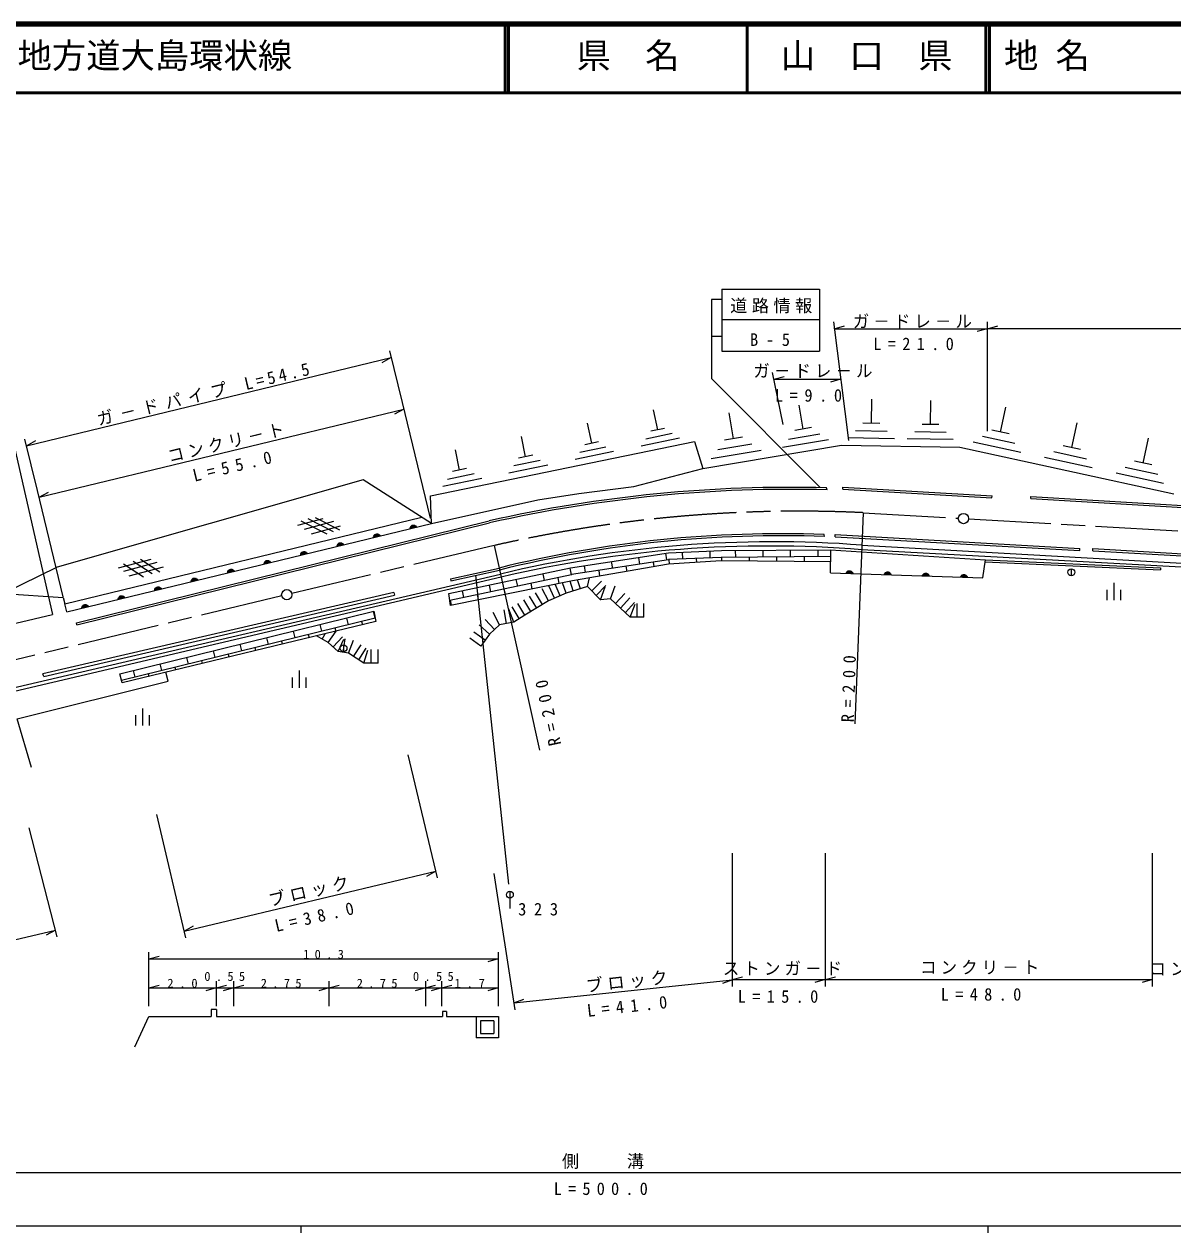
# Model space of a CAD drawing. Units: millimetres, scale not verified. Extents: x 40000 to 680000, y 20000 to 380000.
# Drawn here: x 227704 to 394960, y 204000 to 380000 of the extents above; entities that cross this region are included whole.
import ezdxf
from ezdxf.enums import TextEntityAlignment as Align

# ---------------------------------------------------------------- set-up
doc = ezdxf.new("R2010")
doc.units = ezdxf.units.MM
doc.header["$LTSCALE"] = 1000
doc.linetypes.add('CHAIN', pattern=[18.5, 12, -1.5, 3.5, -1.5])
for name, color, linetype, lineweight in [('M-BGD', 7, 'Continuous', 25), ('M-BMK', 2, 'CHAIN', 13), ('M-STR-STR3', 7, 'Continuous', 25), ('M-STR-STRC', 7, 'Continuous', 25), ('M-TTL', 2, 'Continuous', 140), ('M-TTL-BAND', 7, 'Continuous', 25), ('M-TTL-LINE', 7, 'Continuous', 50)]:
    doc.layers.add(name, color=color, linetype=linetype, lineweight=lineweight)
for name, color, linetype in [('M-BMK-SRVR', 7, 'Continuous'), ('M-STR-HTXT', 7, 'Continuous'), ('M-TTL-TXT', 7, 'Continuous')]:
    doc.layers.add(name, color=color, linetype=linetype)
doc.styles.add('ＭＳ ゴシック', font='')
doc.styles.get('ＭＳ ゴシック').set_extended_font_data('MS Gothic')

# ---------------------------------------------------------------- blocks, each defined once
blk = doc.blocks.new('MARK5C2L9')
at = {"color": 3, "linetype": 'Continuous', "lineweight": 25}
blk.add_circle((0, 0), 0.05, dxfattribs=at)
blk = doc.blocks.new('MARK28C15L6')
at = {"color": 7, "linetype": 'Continuous', "lineweight": 25}
blk.add_line((0, 0), (0.014, -0.05), dxfattribs=at)
blk = doc.blocks.new('MARK1170C15L11')
at = {"color": 7, "linetype": 'Continuous', "lineweight": 25}
for p, q in [((0.006, -0.046), (0.006, 0.046)), ((0.012, 0.044), (0.012, -0.044)), ((0.018, -0.042), (0.018, 0.042)), ((0.024, 0.036), (0.024, -0.036)), ((0.03, -0.03), (0.03, 0.03)), ((0.036, 0.02), (0.036, -0.02))]:
    blk.add_line(p, q, dxfattribs=at)
blk.add_lwpolyline([(0, 0.05), (0.012, 0.046), (0.022, 0.04), (0.032, 0.03), (0.038, 0.02), (0.042, 0.008), (0.042, -0.008), (0.038, -0.02), (0.032, -0.03), (0.022, -0.04), (0.012, -0.046), (0, -0.05)], close=True, dxfattribs=at)
blk = doc.blocks.new('MARK1125C15L6')
at = {"color": 7, "linetype": 'Continuous', "lineweight": 25}
for p, q in [((-0.04, 0.01), (-0.04, -0.05)), ((0, 0.05), (0, -0.05)), ((0.04, 0.01), (0.04, -0.05))]:
    blk.add_line(p, q, dxfattribs=at)
blk = doc.blocks.new('MARK1235C15L6')
at = {"color": 7, "linetype": 'Continuous', "lineweight": 25}
blk.add_line((0, 0.05), (0, -0.05), dxfattribs=at)
blk.add_circle((0, 0), 0.05, dxfattribs=at)
blk = doc.blocks.new('MARK1172C15L6')
at = {"color": 7, "linetype": 'Continuous', "lineweight": 25}
for p, q in [((-0.034, -0.05), (-0.034, 0.05)), ((-0.018, 0.034), (-0.018, -0.034)), ((-0.002, -0.018), (-0.002, 0.018)), ((-0.002, 0), (0.05, 0))]:
    blk.add_line(p, q, dxfattribs=at)

msp = doc.modelspace()

# ---------------------------------------------------------------- linework, layer by layer
at = {"layer": 'M-BGD'}
for p, q in [((345535, 336655), (347718, 319366)), ((367982, 320740), (367982, 336655)), ((345661, 335653), (367982, 335653)), ((480662, 335653), (367982, 335653)), ((228057, 318611), (281147, 331464)), ((280912, 332436), (282729, 324930)), ((338219, 321728), (336646, 329284)), ((336853, 328292), (346591, 328292)), ((229874, 311105), (282964, 323958)), ((282729, 324930), (286812, 308063)), ((226054, 319402), (231845, 294038)), ((229639, 312077), (227822, 319583)), ((233378, 296632), (229639, 312077)), ((287030, 307279), (286870, 311341)), ((349883, 308864), (348670, 278109)), ((296124, 304078), (302721, 274281)), ((447864, 298146), (349670, 303473)), ((349696, 304135), (464012, 297756)), ((367659, 301700), (393152, 300528)), ((367673, 302000), (393165, 300828)), ((205216, 278481), (297044, 299923)), ((297143, 299476), (205255, 277905)), ((309720, 298102), (310034, 299370)), ((393165, 300828), (393152, 300528)), ((304045, 296023), (303125, 297799)), ((304906, 296397), (304109, 298231)), ((305768, 296772), (305037, 298454)), ((306630, 297147), (306077, 298639)), ((307660, 297465), (307219, 298891)), ((308690, 297784), (308294, 299065)), ((310357, 297465), (311771, 298879)), ((310994, 296828), (312408, 298242)), ((311631, 296191), (312325, 298067)), ((313092, 296304), (313748, 298193)), ((301474, 294463), (300436, 296173)), ((302331, 294983), (301293, 296693)), ((303188, 295503), (302150, 297213)), ((313809, 295643), (315164, 297114)), ((314525, 294983), (315880, 296454)), ((315242, 294323), (316597, 295793)), ((214209, 289921), (231845, 294038)), ((296908, 292539), (296009, 294325)), ((297947, 292735), (297576, 294700)), ((298987, 292932), (298261, 294796)), ((299802, 293438), (298747, 295137)), ((300617, 293943), (299571, 295648)), ((315958, 293662), (316686, 295525)), ((316942, 293662), (316942, 295662)), ((317925, 293662), (317925, 295662)), ((295447, 291190), (293945, 292511)), ((296177, 291864), (294821, 293334)), ((271113, 290447), (271551, 291233)), ((271964, 289972), (273136, 291593)), ((272683, 289311), (274037, 290783)), ((273403, 288649), (274267, 290453)), ((274165, 288534), (274464, 290511)), ((294210, 289448), (292579, 290605)), ((294828, 290319), (293197, 291476)), ((274928, 288419), (275640, 290287)), ((275676, 287930), (276770, 289604)), ((276424, 287440), (277518, 289114)), ((277172, 286951), (277743, 288868)), ((278222, 286951), (278222, 288951)), ((279272, 286951), (279272, 288951)), ((287885, 255685), (283625, 273618)), ((246958, 264908), (251218, 246975)), ((232521, 247107), (228408, 262972)), ((330816, 259274), (330816, 239865)), ((344325, 259274), (344325, 239865)), ((391993, 239865), (391993, 259274)), ((250986, 247948), (287654, 256658)), ((296111, 256317), (299141, 236479)), ((183661, 236779), (232270, 248075)), ((245868, 240662), (245868, 244877)), ((296726, 244877), (296726, 240662)), ((245868, 243877), (296726, 243877)), ((245868, 237020), (245868, 240662)), ((245868, 239662), (255653, 239662)), ((255653, 240662), (255653, 237020)), ((255653, 239662), (258170, 239662)), ((258170, 240662), (258170, 237020)), ((258170, 239662), (272089, 239662)), ((272089, 240662), (272089, 237020)), ((272089, 239662), (286120, 239662)), ((286120, 240662), (286120, 237020)), ((286120, 239662), (288458, 239662)), ((288458, 240662), (288458, 237020)), ((288458, 239662), (296726, 239662)), ((296726, 240662), (296726, 237020)), ((298990, 237469), (330837, 240864)), ((330816, 240865), (344325, 240865)), ((344325, 240865), (391993, 240865)), ((254951, 236524), (254951, 235488)), ((255711, 236524), (254951, 236524)), ((255711, 236524), (255711, 235490)), ((288640, 236228), (288640, 235478)), ((289187, 236228), (288640, 236228)), ((255711, 235478), (288640, 235478)), ((293542, 235478), (293542, 232398)), ((296108, 234891), (294174, 234891)), ((296108, 234891), (296108, 233049)), ((74025, 212765), (549489, 212765))]:
    msp.add_line(p, q, dxfattribs=at)
for points in [[(286870, 311341), (325309, 319248), (326526, 315296), (346703, 318677), (363941, 318401), (395106, 311620)], [(287030, 307279), (302511, 310731), (308490, 311675), (316493, 312665), (326526, 315296)], [(317925, 293662), (315958, 293662), (313092, 296304), (311631, 296191), (309720, 298102), (306630, 297147), (304045, 296023), (300617, 293943), (298987, 292932), (296908, 292539), (295447, 291190), (294210, 289448)], [(279272, 286951), (277172, 286951), (274928, 288419), (273403, 288649), (271964, 289972), (270261, 290922)], [(228788, 271756), (226661, 278847), (248684, 284311), (248353, 285640)], [(289187, 236228), (289187, 235478), (296790, 235478), (296790, 232398), (293542, 232398)], [(243796, 231076), (245868, 235488), (254951, 235488)], [(294174, 234891), (294174, 233049), (296108, 233049)]]:
    msp.add_lwpolyline(points, dxfattribs=at)
for centre, start, end in [((336762, 134628), 85.63639, 103.5112), ((336149, 134011), 85.43817, 103.26474)]:
    msp.add_arc(centre, 170000, start, end, dxfattribs=at)
at = {"layer": 'M-BMK'}
for p, q in [((349883, 308864), (363720, 308055)), ((365217, 307960), (463547, 302393)), ((296124, 304078), (266667, 297098)), ((265208, 296749), (169611, 273756))]:
    msp.add_line(p, q, dxfattribs=at)
msp.add_arc((340579, 109081), 200000, 87.33378, 102.84286, dxfattribs=at)
at = {"layer": 'M-STR-STR3'}
for p, q in [((344621, 312193), (344549, 312484)), ((346891, 312280), (346908, 312580)), ((346908, 312580), (368641, 311341)), ((374284, 310922), (374302, 311221)), ((374284, 310922), (459553, 305883)), ((374302, 311221), (459570, 306182)), ((233630, 295590), (285603, 308191)), ((267561, 307032), (271244, 308039)), ((268984, 308006), (272711, 306112)), ((270064, 308183), (273632, 306371)), ((233915, 294415), (287030, 307279)), ((235313, 292815), (295401, 307671)), ((235385, 292523), (295473, 307380)), ((267965, 307695), (271762, 305766)), ((268540, 306477), (272782, 307637)), ((269564, 305804), (273747, 306947)), ((344246, 305382), (344181, 305675)), ((345772, 305366), (345789, 305665)), ((345772, 305366), (381403, 303343)), ((345789, 305665), (381420, 303643)), ((307264, 300828), (321530, 303031)), ((321100, 302965), (321253, 301976)), ((321530, 303031), (329251, 303356)), ((323529, 303115), (323571, 302116)), ((327525, 303284), (327567, 302285)), ((331251, 303371), (331258, 302371)), ((335250, 303401), (335258, 302401)), ((339250, 303430), (339258, 302430)), ((343250, 303460), (343258, 302460)), ((345111, 303473), (367673, 302000)), ((381403, 303343), (381420, 303643)), ((383315, 303329), (383332, 303629)), ((383315, 303329), (405763, 302037)), ((383332, 303629), (405780, 302336)), ((241422, 300844), (246188, 302103)), ((242187, 301429), (245057, 299530)), ((242226, 300370), (247087, 301654)), ((242969, 299654), (247986, 300979)), ((243556, 301820), (246323, 299990)), ((244659, 302103), (247447, 300260)), ((321519, 302018), (307416, 299840)), ((321512, 301374), (307552, 298958)), ((309241, 301133), (309393, 300145)), ((313194, 301744), (313347, 300756)), ((315323, 301061), (315437, 300323)), ((317147, 302354), (317300, 301366)), ((319276, 301671), (319379, 301005)), ((329182, 301837), (321512, 301374)), ((329205, 302354), (321519, 302030)), ((321572, 302032), (321600, 301379)), ((325569, 302200), (325593, 301620)), ((345111, 302473), (329205, 302356)), ((329258, 302356), (329262, 301837)), ((333258, 302386), (333262, 301807)), ((337258, 302416), (337262, 301777)), ((341258, 302445), (341263, 301747)), ((345111, 300090), (345111, 301718)), ((367308, 299359), (367673, 302000)), ((289527, 297082), (307264, 300828)), ((307417, 299838), (289676, 296091)), ((289781, 299243), (296848, 300808)), ((289781, 299243), (289845, 298950)), ((289845, 298950), (296913, 300515)), ((303225, 299975), (303431, 298997)), ((305388, 299410), (305568, 298557)), ((307138, 300802), (307345, 299823)), ((307471, 299850), (307417, 299838)), ((311370, 300450), (311495, 299640)), ((345111, 300090), (367308, 299359)), ((291484, 297495), (291690, 296517)), ((295397, 298322), (295604, 297343)), ((297561, 297757), (297727, 296969)), ((299311, 299148), (299518, 298170)), ((301474, 298583), (301648, 297763)), ((224710, 297095), (233403, 296528)), ((281512, 297252), (230425, 285416)), ((230553, 285006), (281640, 296842)), ((233403, 296528), (233630, 295590)), ((281512, 297252), (281640, 296842)), ((289676, 296091), (289633, 296082)), ((289733, 296103), (289886, 295382)), ((293647, 296930), (293806, 296176)), ((233915, 294415), (233630, 295590)), ((278540, 294483), (278779, 293512)), ((235385, 292523), (235313, 292815)), ((278798, 293516), (241882, 284437)), ((270772, 292572), (271011, 291601)), ((274656, 293527), (274895, 292556)), ((276837, 293034), (276959, 292537)), ((263003, 290662), (263242, 289691)), ((266888, 291617), (267126, 290646)), ((269069, 291123), (269182, 290662)), ((272953, 292079), (273071, 291600)), ((255235, 288751), (255474, 287780)), ((259119, 289706), (259358, 288735)), ((261300, 289213), (261405, 288787)), ((265184, 290168), (265293, 289724)), ((251351, 287796), (251589, 286825)), ((253532, 287302), (253628, 286912)), ((257416, 288258), (257516, 287849)), ((230553, 285006), (230425, 285416)), ((243582, 285885), (243821, 284914)), ((245763, 285392), (245850, 285037)), ((247466, 286841), (247705, 285869)), ((249647, 286347), (249739, 285974))]:
    msp.add_line(p, q, dxfattribs=at)
for points in [[(287030, 307279), (277059, 313654), (232518, 300933), (224710, 297095)], [(346891, 312280), (368624, 311042), (368641, 311341)], [(329251, 303356), (345111, 303473), (345111, 301718), (329182, 301837)], [(307552, 298958), (289785, 295362), (289527, 297082)]]:
    msp.add_lwpolyline(points, dxfattribs=at)
msp.add_lwpolyline([(241640, 285408), (278609, 294500), (278896, 293004), (241965, 284100)], close=True, dxfattribs=at)
for centre, radius, start, end in [((339320, 112553), 200000, 88.50189, 102.68518), ((339392, 112261), 200000, 88.50189, 102.68518), ((337733, 135798), 170000, 87.8263, 103.91608), ((337798, 135505), 170000, 87.8263, 103.91608)]:
    msp.add_arc(centre, radius, start, end, dxfattribs=at)
at = {"layer": 'M-STR-STRC'}
for p, q in [((329305, 339930), (327800, 339930)), ((329305, 341417), (329305, 332390)), ((329305, 336997), (343512, 336997)), ((329305, 334498), (327800, 334498)), ((329305, 332390), (343512, 332390)), ((293445, 299747), (298251, 254779)), ((298424, 253728), (298424, 251228))]:
    msp.add_line(p, q, dxfattribs=at)
for points in [[(327800, 339930), (327800, 328415), (343545, 312586)], [(329305, 341417), (343512, 341417), (343512, 332390)]]:
    msp.add_lwpolyline(points, dxfattribs=at)
msp.add_circle((298424, 253228), 500, dxfattribs=at)
at = {"layer": 'M-TTL'}
msp.add_line((680000, 380000), (40000, 380000), dxfattribs=at)
at = {"layer": 'M-TTL-BAND'}
for p, q in [((40000, 205000), (579000, 205000)), ((268000, 205000), (268000, 204000)), ((368000, 205000), (368000, 204000))]:
    msp.add_line(p, q, dxfattribs=at)
at = {"layer": 'M-TTL-LINE'}
for p, q in [((297750, 380000), (297750, 370000)), ((298250, 380000), (298250, 370000)), ((333000, 380000), (333000, 370000)), ((367750, 380000), (367750, 370000)), ((368250, 380000), (368250, 370000)), ((40000, 370000), (680000, 370000))]:
    msp.add_line(p, q, dxfattribs=at)

# ---------------------------------------------------------------- block references
at = {"layer": 'M-BGD'}
for name, p, xscale, yscale, rotation in [('MARK28C15L6', (345661, 335653), 30000, 30000, 90), ('MARK28C15L6', (367982, 335653), 30000, 30000, 270), ('MARK28C15L6', (367982, 335653), 30000, 30000, 90), ('MARK28C15L6', (281147, 331464), 30000, 30000, 283.60916), ('MARK28C15L6', (336853, 328292), 30000, 30000, 90), ('MARK28C15L6', (346591, 328292), 30000, 30000, 270), ('MARK28C15L6', (282964, 323958), 30000, 30000, 283.60916), ('MARK1172C15L6', (319933, 321035), 57000, 57000, 101.62405), ('MARK1172C15L6', (330961, 319775), 74000, 74000, 99.51149), ('MARK1172C15L6', (341098, 321179), 68000, 68000, 99.51149), ('MARK1172C15L6', (351067, 321999), 68000, 68000, 89.08243), ('MARK1172C15L6', (359685, 321842), 67000, 67000, 89.08243), ('MARK1172C15L6', (369890, 320740), 71000, 71000, 77.72576), ('MARK1172C15L6', (310318, 319085), 57000, 57000, 101.62405), ('MARK1172C15L6', (380280, 318487), 71000, 71000, 77.72576), ('MARK1172C15L6', (300703, 317135), 58000, 58000, 101.62405), ('MARK1172C15L6', (390670, 316234), 71000, 71000, 77.72576), ('MARK28C15L6', (228057, 318611), 30000, 30000, 103.60916), ('MARK1172C15L6', (291088, 315184), 58000, 58000, 101.62405), ('MARK28C15L6', (229874, 311105), 30000, 30000, 103.60916), ('MARK28C15L6', (287654, 256658), 30000, 30000, 283.36282), ('MARK28C15L6', (250986, 247948), 30000, 30000, 103.36282), ('MARK28C15L6', (232270, 248075), 30000, 30000, 283.08166), ('MARK28C15L6', (245868, 243877), 30000, 30000, 90), ('MARK28C15L6', (296726, 243877), 30000, 30000, 270), ('MARK28C15L6', (330816, 240865), 30000, 30000, 90), ('MARK28C15L6', (344325, 240865), 30000, 30000, 90), ('MARK28C15L6', (245868, 239662), 30000, 30000, 90.00003), ('MARK28C15L6', (255653, 239662), 30000, 30000, 270.00003), ('MARK28C15L6', (255653, 239662), 30000, 30000, 89.99999), ('MARK28C15L6', (258170, 239662), 30000, 30000, 269.99999), ('MARK28C15L6', (258170, 239662), 30000, 30000, 89.99999), ('MARK28C15L6', (272089, 239662), 30000, 30000, 269.99999), ('MARK28C15L6', (272089, 239662), 30000, 30000, 89.99999), ('MARK28C15L6', (286120, 239662), 30000, 30000, 269.99999), ('MARK28C15L6', (286120, 239662), 30000, 30000, 89.99999), ('MARK28C15L6', (288458, 239662), 30000, 30000, 269.99999), ('MARK28C15L6', (288458, 239662), 30000, 30000, 89.99999), ('MARK28C15L6', (296726, 239662), 30000, 30000, 269.99999), ('MARK28C15L6', (330837, 240864), 30000, 30000, 276.01569), ('MARK28C15L6', (344325, 240865), 30000, 30000, 270), ('MARK28C15L6', (391993, 240865), 30000, 30000, 270), ('MARK28C15L6', (298990, 237469), 30000, 30000, 96.01569)]:
    msp.add_blockref(name, p, dxfattribs=dict(at, xscale=xscale, yscale=yscale, rotation=rotation))
for name, p, xscale, yscale in [('MARK1235C15L6', (380170, 300185), 10000, 10000), ('MARK1125C15L6', (386365, 297395), 25000, 25000), ('MARK1235C15L6', (274205, 289113), 10000, 10000), ('MARK1125C15L6', (267732, 284618), 25000, 25000), ('MARK1125C15L6', (244916, 279111), 25000, 25000)]:
    msp.add_blockref(name, p, dxfattribs=dict(at, xscale=xscale, yscale=yscale))
at = {"layer": 'M-BMK-SRVR', "xscale": 15000, "yscale": 15000}
for p in [(364469, 308011), (265938, 296925)]:
    msp.add_blockref('MARK5C2L9', p, dxfattribs=at)
at = {"layer": 'M-STR-STR3', "xscale": 10000, "yscale": 10000}
for p, rotation in [((284374, 306635), 103.61349), ((273751, 304063), 103.61349), ((279063, 305349), 103.61349), ((268440, 302777), 103.61349), ((263128, 301490), 103.61349), ((252505, 298918), 103.61349), ((257817, 300204), 103.61349), ((347885, 299999), 88.115), ((353435, 299816), 88.115), ((358984, 299633), 88.115), ((364533, 299451), 88.115), ((247193, 297631), 103.61349), ((241882, 296345), 103.61349), ((236570, 295059), 103.61349)]:
    msp.add_blockref('MARK1170C15L11', p, dxfattribs=dict(at, rotation=rotation))

# ---------------------------------------------------------------- texts
at = {"layer": 'M-STR-HTXT', "attachment_point": 7, "style": 'ＭＳ ゴシック'}
for s, insert, char_height in [('\\T1.26;道路情報', (330509, 337891), 1833), ('\\T1.26;\\W0.95;ガ－ドレ－ル', (348369, 335710), 1833), ('\\T1.95;\\W0.95;B-5', (333404, 333121), 1833), ('\\T1.78;\\W0.95;L=21.0', (351346, 332505), 1833), ('\\T1.26;\\W0.95;ガ－ドレ－ル', (333886, 328497), 1833), ('\\T1.81;\\W0.95;L=9.0', (337034, 325005), 1833), ('\\T1.95;\\W0.95;323', (299637, 250189), 1833), ('\\T1.87;10.3', (268322, 243877), 1320), ('\\T1.26;\\W0.95;ストンガ－ド', (329451, 241480), 1833), ('\\T1.26;\\W0.95;コンクリ－ト', (358165, 241634), 1833), ('\\T1.26;\\W0.95;コンクリ－ト', (391587, 241429), 1833), ('\\T1.87;0.55', (253937, 240662), 1320), ('\\T1.87;0.55', (284314, 240662), 1320), ('\\T1.95;2.0', (248552, 239662), 1320), ('\\T1.87;2.75', (262155, 239662), 1320), ('\\T1.87;2.75', (276130, 239662), 1320), ('\\T1.95;1.7', (290383, 239662), 1320), ('\\T1.78;\\W0.95;L=48.0', (361168, 237785), 1833), ('\\T1.78;\\W0.95;L=15.0', (331606, 237477), 1833), ('\\T1.26;側\u3000\u3000溝', (306007, 213306), 1833), ('\\T1.76;\\W0.95;L=500.0', (304819, 209482), 1833)]:
    msp.add_mtext(s, dxfattribs=dict(at, insert=insert, char_height=char_height))
at = {"layer": 'M-STR-HTXT', "char_height": 1833, "attachment_point": 7, "style": 'ＭＳ ゴシック'}
for s, insert, rotation in [('\\T1.43;\\W0.95;ガ－ドパイプ\\~L=54.5', (238581, 321452), 13.5), ('\\T1.26;\\W0.95;コンクリ－ト', (248880, 316062), 13.5), ('\\T1.78;\\W0.95;L=55.0', (252509, 313341), 13.5), ('\\T1.81;\\W0.95;R=200', (348533, 278324), 88.2), ('\\T1.81;\\W0.95;R=200', (305940, 275143), 102.2), ('\\T1.26;ブロック', (263548, 251347), 12.9), ('\\T1.78;\\W0.95;L=38.0', (264440, 247780), 12.9), ('\\T1.26;ブロック', (309622, 238855), 6.3), ('\\T1.78;\\W0.95;L=41.0', (309770, 235412), 6.3)]:
    msp.add_mtext(s, dxfattribs=dict(at, insert=insert, rotation=rotation))
at = {"layer": 'M-TTL-TXT', "style": 'ＭＳ ゴシック'}
for s, p in [('主要地方道大島環状線', (216734, 372500)), ('県\u3000名', (308125, 372500)), ('山\u3000口\u3000県', (337875, 372500)), ('地 名', (370380, 372500))]:
    msp.add_text(s, height=3666, dxfattribs=at).set_placement(p, align=Align.BOTTOM_LEFT)

doc.saveas('drawing.dxf')
